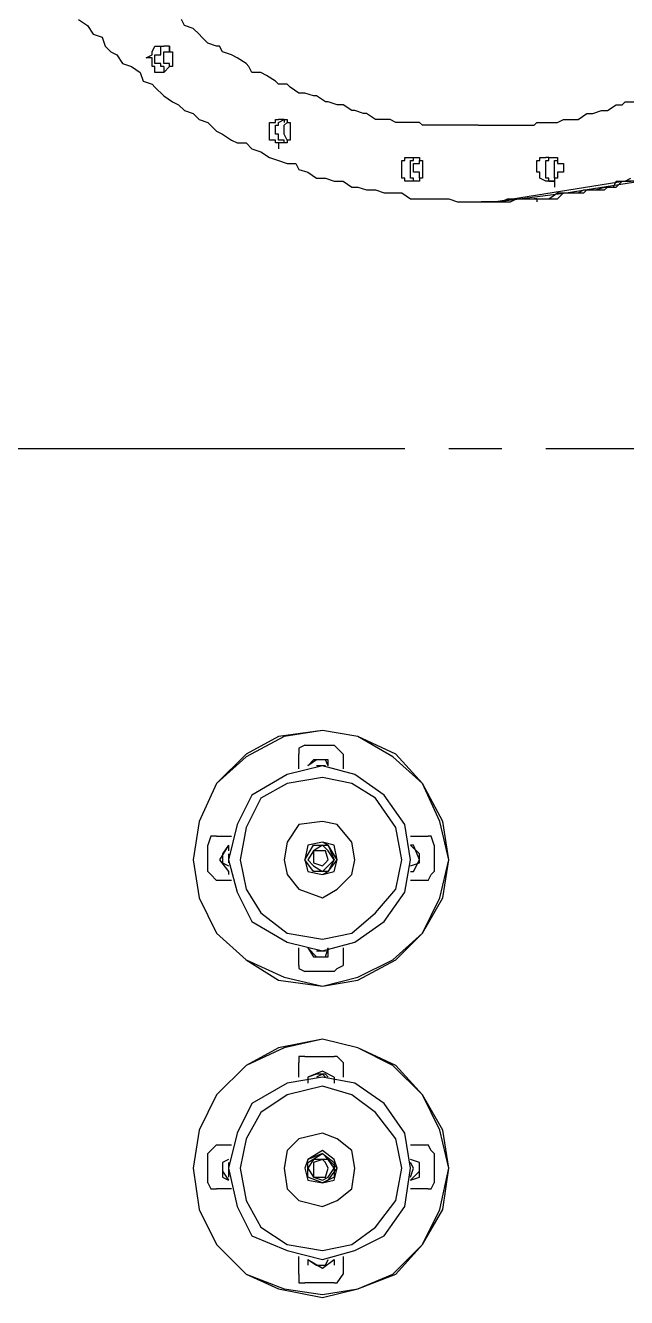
# Model space of a CAD drawing. Header units: millimetres. Extents: x 37084 to 180780, y -153145 to -16322.
# Drawn here: x 70665 to 71090, y -116348 to -115447 of the extents above; entities that cross this region are included whole.
import ezdxf

# ---------------------------------------------------------------- set-up
doc = ezdxf.new("R2010")
doc.units = ezdxf.units.MM
doc.header["$MEASUREMENT"] = 0
doc.linetypes.add('CONTINU', pattern=[0])
doc.layers.add('00', color=5, linetype='Continuous', lineweight=9)

# ---------------------------------------------------------------- blocks, each defined once
blk = doc.blocks.new('MBA')
at = {"color": 0, "linetype": 'ByBlock', "lineweight": 25}
for points in [[(1953355.03, 286316.4), (1953359.19, 286316.4), (1953363.35, 286316.4), (1953367.52, 286318.48), (1953373.76, 286318.48), (1953380, 286318.48), (1953382.08, 286318.48), (1953388.32, 286318.48), (1953394.56, 286318.48), (1953396.64, 286318.48), (1953402.88, 286322.64), (1953407.04, 286322.64), (1953411.2, 286322.64), (1953417.44, 286322.64), (1953421.6, 286324.72), (1953427.84, 286324.72), (1953429.92, 286324.72), (1953436.16, 286326.8), (1953442.4, 286326.8), (1953444.48, 286330.96), (1953450.72, 286330.96), (1953454.88, 286333.04)], [(1953346.71, 286370.49), (1953352.95, 286370.49), (1953355.03, 286370.49), (1953359.19, 286370.49), (1953363.35, 286370.49), (1953367.52, 286370.49), (1953373.76, 286370.49), (1953375.84, 286370.49), (1953382.08, 286370.49), (1953386.24, 286370.49), (1953388.32, 286372.57), (1953394.56, 286372.57), (1953396.64, 286372.57), (1953402.88, 286372.57), (1953407.04, 286374.65), (1953411.2, 286374.65), (1953415.36, 286374.65), (1953417.44, 286374.65), (1953423.68, 286378.81), (1953427.84, 286378.81), (1953434.08, 286380.89), (1953436.16, 286380.89), (1953438.24, 286380.89), (1953444.48, 286385.05), (1953448.64, 286385.05), (1953450.72, 286387.13), (1953456.96, 286387.13)], [(1953359.19, 286316.4), (1953363.35, 286316.4), (1953369.6, 286316.4), (1953373.76, 286318.48), (1953380, 286318.48), (1953382.08, 286318.48), (1953388.32, 286318.48), (1953390.4, 286318.48), (1953396.64, 286318.48), (1953402.88, 286318.48), (1953407.04, 286322.64), (1953411.2, 286322.64), (1953415.36, 286322.64), (1953421.6, 286322.64), (1953423.68, 286324.72), (1953429.92, 286324.72), (1953436.16, 286324.72), (1953438.24, 286326.8), (1953444.48, 286326.8), (1953448.64, 286330.96), (1953454.88, 286330.96)], [(1953063.81, 286445.37), (1953070.05, 286441.21), (1953074.21, 286434.97), (1953080.45, 286432.89), (1953082.53, 286426.65), (1953086.69, 286422.49), (1953090.85, 286420.41), (1953095.01, 286414.17), (1953101.25, 286412.09), (1953107.5, 286407.93), (1953109.58, 286401.69), (1953115.82, 286399.61), (1953117.9, 286397.53), (1953124.14, 286391.29), (1953130.38, 286387.13), (1953134.54, 286385.05), (1953138.7, 286380.89), (1953144.94, 286378.81), (1953149.1, 286374.65), (1953155.34, 286372.57), (1953161.58, 286366.33), (1953165.74, 286364.25), (1953171.98, 286360.09), (1953176.14, 286358.01), (1953182.38, 286358.01), (1953186.54, 286353.85), (1953192.78, 286351.77), (1953199.02, 286347.61), (1953205.26, 286345.53), (1953211.5, 286343.45), (1953217.74, 286343.45), (1953219.82, 286339.29), (1953226.06, 286337.21), (1953232.3, 286333.04), (1953238.55, 286333.04), (1953244.79, 286330.96), (1953251.03, 286330.96), (1953257.27, 286326.8), (1953261.43, 286326.8), (1953267.67, 286324.72), (1953273.91, 286324.72), (1953280.15, 286322.64), (1953286.39, 286322.64), (1953292.63, 286322.64), (1953298.87, 286318.48), (1953305.11, 286318.48), (1953311.35, 286318.48), (1953315.51, 286318.48), (1953325.91, 286318.48), (1953332.15, 286316.4), (1953336.31, 286316.4), (1953342.55, 286316.4), (1953348.79, 286316.4)], [(1953346.71, 286370.49), (1953340.47, 286370.49), (1953336.31, 286370.49), (1953332.15, 286370.49), (1953327.99, 286370.49), (1953321.75, 286370.49), (1953315.51, 286370.49), (1953313.43, 286370.49), (1953307.19, 286370.49), (1953305.11, 286372.57), (1953298.87, 286372.57), (1953292.63, 286372.57), (1953288.47, 286372.57), (1953284.31, 286374.65), (1953280.15, 286374.65), (1953273.91, 286374.65), (1953267.67, 286378.81), (1953265.59, 286378.81), (1953259.35, 286380.89), (1953257.27, 286380.89), (1953251.03, 286385.05), (1953246.87, 286385.05), (1953240.63, 286387.13), (1953238.55, 286387.13), (1953232.3, 286391.29), (1953230.22, 286391.29), (1953223.98, 286393.37), (1953219.82, 286393.37), (1953213.58, 286397.53), (1953211.5, 286399.61), (1953205.26, 286399.61), (1953203.18, 286401.69), (1953196.94, 286405.85), (1953192.78, 286407.93), (1953186.54, 286407.93), (1953184.46, 286412.09), (1953182.38, 286414.17), (1953176.14, 286418.33), (1953171.98, 286420.41), (1953165.74, 286422.49), (1953163.66, 286426.65), (1953161.58, 286426.65), (1953155.34, 286428.73), (1953151.18, 286432.89), (1953149.1, 286434.97), (1953144.94, 286439.13), (1953138.7, 286441.21), (1953136.62, 286445.37)], [(1953117.9, 286412.09), (1953115.82, 286412.09), (1953115.82, 286414.17), (1953115.82, 286418.33), (1953111.66, 286418.33), (1953115.82, 286420.41), (1953115.82, 286422.49), (1953117.9, 286426.65), (1953122.06, 286426.65)], [(1953124.14, 286412.09), (1953122.06, 286412.09), (1953122.06, 286414.17), (1953117.9, 286414.17), (1953117.9, 286418.33), (1953117.9, 286420.41), (1953122.06, 286420.41), (1953122.06, 286422.49), (1953122.06, 286426.65), (1953124.14, 286426.65)], [(1953122.06, 286426.65), (1953124.14, 286426.65)], [(1953128.3, 286426.65), (1953128.3, 286422.49), (1953130.38, 286422.49), (1953130.38, 286420.41), (1953130.38, 286418.33), (1953130.38, 286414.17), (1953130.38, 286412.09), (1953128.3, 286412.09), (1953124.14, 286407.93), (1953122.06, 286407.93)], [(1953128.3, 286426.65), (1953124.14, 286426.65)], [(1953128.3, 286412.09), (1953128.3, 286414.17), (1953124.14, 286414.17), (1953124.14, 286418.33), (1953124.14, 286420.41), (1953124.14, 286422.49), (1953128.3, 286422.49), (1953128.3, 286426.65)], [(1953122.06, 286407.93), (1953117.9, 286407.93), (1953117.9, 286412.09)], [(1953124.14, 286412.09), (1953124.14, 286407.93)], [(1953205.26, 286358.01), (1953203.18, 286358.01), (1953203.18, 286360.09), (1953199.02, 286360.09), (1953199.02, 286364.25), (1953199.02, 286366.33), (1953199.02, 286370.49), (1953199.02, 286372.57), (1953203.18, 286372.57), (1953203.18, 286374.65), (1953205.26, 286374.65)], [(1953209.42, 286358.01), (1953209.42, 286360.09), (1953205.26, 286360.09), (1953205.26, 286364.25), (1953203.18, 286364.25), (1953203.18, 286366.33), (1953203.18, 286370.49), (1953205.26, 286370.49), (1953205.26, 286372.57), (1953209.42, 286374.65)], [(1953209.42, 286374.65), (1953205.26, 286374.65)], [(1953209.42, 286374.65), (1953211.5, 286374.65), (1953211.5, 286372.57), (1953213.58, 286372.57), (1953213.58, 286370.49), (1953213.58, 286366.33), (1953213.58, 286364.25), (1953213.58, 286360.09), (1953211.5, 286360.09), (1953211.5, 286358.01), (1953209.42, 286358.01), (1953205.26, 286358.01)], [(1953209.42, 286374.65), (1953209.42, 286372.57)], [(1953211.5, 286360.09), (1953209.42, 286364.25), (1953209.42, 286366.33), (1953209.42, 286370.49), (1953211.5, 286372.57)], [(1953205.26, 286358.01), (1953205.26, 286353.85)], [(1953300.95, 286330.96), (1953298.87, 286330.96), (1953294.71, 286330.96), (1953294.71, 286333.04), (1953292.63, 286333.04), (1953292.63, 286337.21), (1953292.63, 286339.29), (1953292.63, 286343.45), (1953292.63, 286345.53), (1953294.71, 286345.53), (1953294.71, 286347.61), (1953298.87, 286347.61), (1953300.95, 286347.61)], [(1953300.95, 286330.96), (1953300.95, 286333.04), (1953298.87, 286333.04), (1953298.87, 286337.21), (1953298.87, 286339.29), (1953298.87, 286343.45), (1953298.87, 286345.53), (1953300.95, 286345.53), (1953300.95, 286347.61)], [(1953300.95, 286347.61), (1953305.11, 286347.61), (1953305.11, 286345.53), (1953307.19, 286345.53), (1953307.19, 286343.45), (1953307.19, 286339.29), (1953307.19, 286337.21), (1953307.19, 286333.04), (1953305.11, 286333.04), (1953305.11, 286330.96), (1953300.95, 286330.96)], [(1953305.11, 286333.04), (1953305.11, 286337.21), (1953300.95, 286337.21), (1953300.95, 286339.29), (1953300.95, 286343.45), (1953305.11, 286343.45), (1953305.11, 286345.53)], [(1953396.64, 286330.96), (1953394.56, 286330.96), (1953390.4, 286333.04), (1953390.4, 286337.21), (1953388.32, 286337.21), (1953388.32, 286339.29), (1953388.32, 286343.45), (1953388.32, 286345.53), (1953390.4, 286345.53), (1953390.4, 286347.61), (1953394.56, 286347.61)], [(1953396.64, 286347.61), (1953394.56, 286347.61)], [(1953400.8, 286330.96), (1953396.64, 286330.96), (1953396.64, 286333.04), (1953394.56, 286333.04), (1953394.56, 286337.21), (1953394.56, 286339.29), (1953394.56, 286343.45), (1953394.56, 286345.53), (1953396.64, 286345.53), (1953396.64, 286347.61), (1953400.8, 286347.61)], [(1953396.64, 286347.61), (1953400.8, 286347.61), (1953402.88, 286347.61), (1953402.88, 286345.53), (1953402.88, 286343.45), (1953407.04, 286343.45), (1953407.04, 286339.29), (1953407.04, 286337.21), (1953402.88, 286337.21), (1953402.88, 286333.04), (1953400.8, 286333.04), (1953400.8, 286330.96)], [(1953402.88, 286333.04), (1953400.8, 286333.04), (1953400.8, 286337.21), (1953400.8, 286339.29), (1953400.8, 286343.45), (1953400.8, 286345.53), (1953402.88, 286345.53)], [(1953461.12, 286330.96), (1953454.88, 286330.96), (1953450.72, 286330.96), (1953359.19, 286316.4), (1953409.12, 286322.64), (1953461.12, 286330.96)], [(1953396.64, 286330.96), (1953400.8, 286330.96)], [(1953400.8, 286330.96), (1953400.8, 286326.8)], [(1953388.32, 286318.48), (1953386.24, 286318.48)], [(1953388.32, 286318.48), (1953388.32, 286316.4)], [(1953359.19, 286316.4), (1953348.79, 286316.4)], [(1953348.79, 286316.4), (1953355.03, 286316.4), (1953359.19, 286316.4)], [(1953355.03, 286316.4), (1953359.19, 286316.4)], [(1952897.4, 286141.67), (1953294.71, 286141.67)], [(1953325.91, 286141.67), (1953363.35, 286141.67)], [(1953394.56, 286141.67), (1953796.03, 286141.67)], [(1953144.94, 285850.45), (1953149.1, 285823.41), (1953161.58, 285798.44), (1953182.38, 285779.72), (1953205.26, 285765.16), (1953236.47, 285761), (1953261.43, 285765.16), (1953288.47, 285779.72), (1953307.19, 285798.44), (1953321.75, 285823.41), (1953325.91, 285850.45), (1953321.75, 285877.49), (1953307.19, 285904.53), (1953288.47, 285925.33), (1953261.43, 285937.81), (1953236.47, 285941.97), (1953205.26, 285937.81), (1953182.38, 285925.33), (1953161.58, 285904.53), (1953149.1, 285877.49), (1953144.94, 285850.45)], [(1953144.94, 285850.45), (1953149.1, 285823.41), (1953161.58, 285798.44), (1953182.38, 285779.72), (1953209.42, 285767.24), (1953236.47, 285761), (1953261.43, 285767.24), (1953286.39, 285779.72), (1953307.19, 285798.44), (1953319.67, 285823.41), (1953325.91, 285850.45), (1953319.67, 285877.49), (1953307.19, 285904.53), (1953286.39, 285923.25), (1953261.43, 285937.81), (1953236.47, 285941.97), (1953209.42, 285937.81), (1953182.38, 285923.25), (1953161.58, 285904.53), (1953149.1, 285877.49), (1953144.94, 285850.45)], [(1953223.98, 285931.57), (1953219.82, 285929.49), (1953219.82, 285925.33)], [(1953223.98, 285931.57), (1953244.79, 285931.57)], [(1953251.03, 285925.33), (1953246.87, 285929.49), (1953244.79, 285931.57)], [(1953219.82, 285914.93), (1953219.82, 285925.33)], [(1953230.22, 285921.17), (1953226.06, 285917.01)], [(1953240.63, 285917.01), (1953238.55, 285921.17), (1953232.3, 285921.17), (1953226.06, 285917.01)], [(1953240.63, 285921.17), (1953230.22, 285921.17)], [(1953240.63, 285917.01), (1953240.63, 285921.17)], [(1953251.03, 285925.33), (1953251.03, 285914.93)], [(1953169.9, 285850.45), (1953176.14, 285827.57), (1953186.54, 285806.76), (1953211.5, 285792.2), (1953236.47, 285785.96), (1953259.35, 285792.2), (1953280.15, 285806.76), (1953294.71, 285827.57), (1953298.87, 285850.45), (1953294.71, 285875.41), (1953280.15, 285896.21), (1953259.35, 285910.77), (1953236.47, 285917.01), (1953211.5, 285910.77), (1953186.54, 285896.21), (1953176.14, 285875.41), (1953169.9, 285850.45)], [(1953238.55, 285917.01), (1953236.47, 285917.01), (1953232.3, 285917.01)], [(1953178.22, 285850.45), (1953182.38, 285829.65), (1953192.78, 285813.01), (1953211.5, 285798.44), (1953236.47, 285794.28), (1953257.27, 285798.44), (1953273.91, 285813.01), (1953288.47, 285829.65), (1953292.63, 285850.45), (1953288.47, 285873.33), (1953273.91, 285894.13), (1953257.27, 285904.53), (1953236.47, 285908.69), (1953211.5, 285904.53), (1953192.78, 285894.13), (1953182.38, 285873.33), (1953178.22, 285850.45)], [(1953209.42, 285850.45), (1953211.5, 285840.05), (1953219.82, 285829.65), (1953236.47, 285823.41), (1953246.87, 285829.65), (1953257.27, 285840.05), (1953259.35, 285850.45), (1953257.27, 285862.93), (1953246.87, 285875.41), (1953236.47, 285877.49), (1953219.82, 285875.41), (1953211.5, 285862.93), (1953209.42, 285850.45)], [(1953161.58, 285867.09), (1953157.42, 285867.09), (1953155.34, 285860.85)], [(1953161.58, 285867.09), (1953171.98, 285867.09)], [(1953298.87, 285867.09), (1953311.35, 285867.09)], [(1953315.51, 285860.85), (1953313.43, 285867.09), (1953311.35, 285867.09)], [(1953155.34, 285842.13), (1953155.34, 285860.85)], [(1953169.9, 285860.85), (1953163.66, 285850.45)], [(1953169.9, 285860.85), (1953165.74, 285854.61), (1953165.74, 285848.37), (1953169.9, 285846.29)], [(1953169.9, 285860.85), (1953169.9, 285856.69)], [(1953223.98, 285850.45), (1953226.06, 285842.13), (1953236.47, 285840.05), (1953244.79, 285842.13), (1953246.87, 285850.45), (1953244.79, 285860.85), (1953236.47, 285862.93), (1953226.06, 285860.85), (1953223.98, 285850.45), (1953226.06, 285842.13), (1953236.47, 285840.05), (1953240.63, 285842.13), (1953246.87, 285850.45), (1953240.63, 285860.85), (1953236.47, 285862.93), (1953226.06, 285860.85), (1953223.98, 285850.45)], [(1953223.98, 285850.45), (1953230.22, 285860.85)], [(1953226.06, 285850.45), (1953230.22, 285846.29), (1953236.47, 285842.13), (1953240.63, 285846.29), (1953244.79, 285850.45), (1953240.63, 285856.69), (1953236.47, 285860.85), (1953230.22, 285856.69), (1953226.06, 285850.45)], [(1953230.22, 285860.85), (1953240.63, 285860.85)], [(1953240.63, 285860.85), (1953244.79, 285850.45)], [(1953300.95, 285860.85), (1953298.87, 285860.85)], [(1953298.87, 285846.29), (1953305.11, 285848.37), (1953305.11, 285854.61), (1953298.87, 285860.85)], [(1953305.11, 285850.45), (1953300.95, 285860.85)], [(1953315.51, 285860.85), (1953315.51, 285842.13)], [(1953163.66, 285850.45), (1953169.9, 285842.13)], [(1953169.9, 285854.61), (1953169.9, 285850.45), (1953169.9, 285848.37)], [(1953230.22, 285842.13), (1953223.98, 285850.45)], [(1953230.22, 285850.45), (1953230.22, 285848.37), (1953236.47, 285846.29), (1953238.55, 285848.37), (1953240.63, 285850.45), (1953238.55, 285856.69), (1953236.47, 285856.69), (1953230.22, 285856.69), (1953230.22, 285850.45)], [(1953244.79, 285850.45), (1953240.63, 285842.13)], [(1953300.95, 285842.13), (1953305.11, 285850.45)], [(1953155.34, 285842.13), (1953157.42, 285840.05), (1953161.58, 285835.89)], [(1953169.9, 285842.13), (1953169.9, 285840.05)], [(1953240.63, 285842.13), (1953230.22, 285842.13)], [(1953298.87, 285842.13), (1953300.95, 285842.13)], [(1953311.35, 285835.89), (1953313.43, 285840.05), (1953315.51, 285842.13)], [(1953171.98, 285835.89), (1953161.58, 285835.89)], [(1953311.35, 285835.89), (1953298.87, 285835.89)], [(1953219.82, 285775.56), (1953219.82, 285788.04)], [(1953226.06, 285788.04), (1953230.22, 285781.8)], [(1953226.06, 285788.04), (1953232.3, 285781.8), (1953238.55, 285781.8), (1953240.63, 285788.04)], [(1953232.3, 285785.96), (1953236.47, 285785.96), (1953238.55, 285785.96)], [(1953240.63, 285781.8), (1953240.63, 285788.04)], [(1953251.03, 285788.04), (1953251.03, 285775.56)], [(1953230.22, 285781.8), (1953240.63, 285781.8)], [(1953219.82, 285775.56), (1953219.82, 285773.48), (1953223.98, 285771.4)], [(1953244.79, 285771.4), (1953223.98, 285771.4)], [(1953244.79, 285771.4), (1953246.87, 285773.48), (1953251.03, 285775.56)], [(1953144.94, 285632.03), (1953149.1, 285602.91), (1953161.58, 285577.95), (1953182.38, 285557.15), (1953205.26, 285546.74), (1953236.47, 285540.5), (1953261.43, 285546.74), (1953288.47, 285557.15), (1953307.19, 285577.95), (1953321.75, 285602.91), (1953325.91, 285632.03), (1953321.75, 285659.07), (1953307.19, 285684.04), (1953288.47, 285704.84), (1953261.43, 285717.32), (1953236.47, 285723.56), (1953205.26, 285717.32), (1953182.38, 285704.84), (1953161.58, 285684.04), (1953149.1, 285659.07), (1953144.94, 285632.03)], [(1953144.94, 285632.03), (1953149.1, 285602.91), (1953161.58, 285577.95), (1953182.38, 285557.15), (1953209.42, 285546.74), (1953236.47, 285542.58), (1953261.43, 285546.74), (1953286.39, 285557.15), (1953307.19, 285577.95), (1953319.67, 285602.91), (1953325.91, 285632.03), (1953319.67, 285659.07), (1953307.19, 285684.04), (1953286.39, 285704.84), (1953261.43, 285717.32), (1953236.47, 285723.56), (1953209.42, 285717.32), (1953182.38, 285704.84), (1953161.58, 285684.04), (1953149.1, 285659.07), (1953144.94, 285632.03)], [(1953223.98, 285711.08), (1953219.82, 285711.08), (1953219.82, 285706.92)], [(1953219.82, 285696.52), (1953219.82, 285706.92)], [(1953223.98, 285711.08), (1953244.79, 285711.08)], [(1953251.03, 285706.92), (1953246.87, 285711.08), (1953244.79, 285711.08)], [(1953251.03, 285706.92), (1953251.03, 285696.52)], [(1953169.9, 285632.03), (1953176.14, 285604.99), (1953186.54, 285584.19), (1953211.5, 285573.79), (1953236.47, 285567.55), (1953259.35, 285573.79), (1953280.15, 285584.19), (1953294.71, 285604.99), (1953298.87, 285632.03), (1953294.71, 285656.99), (1953280.15, 285677.79), (1953259.35, 285692.36), (1953236.47, 285696.52), (1953211.5, 285692.36), (1953186.54, 285677.79), (1953176.14, 285656.99), (1953169.9, 285632.03)], [(1953236.47, 285700.68), (1953226.06, 285696.52)], [(1953240.63, 285696.52), (1953238.55, 285698.6), (1953232.3, 285698.6), (1953226.06, 285696.52)], [(1953226.06, 285696.52), (1953226.06, 285692.36)], [(1953238.55, 285696.52), (1953236.47, 285698.6), (1953232.3, 285696.52)], [(1953244.79, 285696.52), (1953236.47, 285700.68)], [(1953244.79, 285696.52), (1953244.79, 285692.36)], [(1953178.22, 285632.03), (1953182.38, 285609.15), (1953192.78, 285590.43), (1953211.5, 285577.95), (1953236.47, 285573.79), (1953257.27, 285577.95), (1953273.91, 285590.43), (1953288.47, 285609.15), (1953292.63, 285632.03), (1953288.47, 285652.83), (1953273.91, 285671.55), (1953257.27, 285684.04), (1953236.47, 285690.28), (1953211.5, 285684.04), (1953192.78, 285671.55), (1953182.38, 285652.83), (1953178.22, 285632.03)], [(1953209.42, 285632.03), (1953211.5, 285617.47), (1953219.82, 285609.15), (1953236.47, 285604.99), (1953246.87, 285609.15), (1953257.27, 285617.47), (1953259.35, 285632.03), (1953257.27, 285644.51), (1953246.87, 285652.83), (1953236.47, 285656.99), (1953219.82, 285652.83), (1953211.5, 285644.51), (1953209.42, 285632.03)], [(1953161.58, 285648.67), (1953157.42, 285644.51), (1953155.34, 285642.43)], [(1953155.34, 285621.63), (1953155.34, 285642.43)], [(1953161.58, 285648.67), (1953171.98, 285648.67)], [(1953223.98, 285632.03), (1953226.06, 285623.71), (1953236.47, 285621.63), (1953244.79, 285623.71), (1953246.87, 285632.03), (1953244.79, 285638.27), (1953236.47, 285644.51), (1953226.06, 285638.27), (1953223.98, 285632.03), (1953226.06, 285623.71), (1953236.47, 285621.63), (1953240.63, 285623.71), (1953246.87, 285632.03), (1953240.63, 285638.27), (1953236.47, 285642.43), (1953226.06, 285638.27), (1953223.98, 285632.03)], [(1953226.06, 285636.19), (1953236.47, 285642.43)], [(1953236.47, 285642.43), (1953244.79, 285636.19)], [(1953298.87, 285648.67), (1953311.35, 285648.67)], [(1953315.51, 285642.43), (1953313.43, 285644.51), (1953311.35, 285648.67)], [(1953315.51, 285642.43), (1953315.51, 285621.63)], [(1953169.9, 285638.27), (1953165.74, 285636.19)], [(1953169.9, 285638.27), (1953165.74, 285636.19), (1953165.74, 285629.95), (1953169.9, 285623.71)], [(1953165.74, 285636.19), (1953165.74, 285625.79)], [(1953169.9, 285636.19), (1953169.9, 285632.03), (1953169.9, 285625.79)], [(1953226.06, 285632.03), (1953230.22, 285625.79), (1953236.47, 285623.71), (1953240.63, 285625.79), (1953244.79, 285632.03), (1953240.63, 285638.27), (1953236.47, 285638.27), (1953230.22, 285638.27), (1953226.06, 285632.03)], [(1953226.06, 285625.79), (1953226.06, 285636.19)], [(1953230.22, 285632.03), (1953230.22, 285625.79), (1953236.47, 285625.79), (1953238.55, 285625.79), (1953240.63, 285632.03), (1953238.55, 285636.19), (1953236.47, 285638.27), (1953230.22, 285636.19), (1953230.22, 285632.03)], [(1953244.79, 285636.19), (1953244.79, 285625.79)], [(1953305.11, 285636.19), (1953298.87, 285638.27)], [(1953298.87, 285623.71), (1953305.11, 285629.95), (1953305.11, 285636.19), (1953298.87, 285638.27)], [(1953298.87, 285625.79), (1953300.95, 285632.03), (1953298.87, 285636.19)], [(1953305.11, 285625.79), (1953305.11, 285636.19)], [(1953165.74, 285625.79), (1953169.9, 285623.71)], [(1953236.47, 285621.63), (1953226.06, 285625.79)], [(1953244.79, 285625.79), (1953236.47, 285621.63)], [(1953298.87, 285623.71), (1953305.11, 285625.79)], [(1953155.34, 285621.63), (1953157.42, 285617.47), (1953161.58, 285617.47)], [(1953171.98, 285617.47), (1953161.58, 285617.47)], [(1953311.35, 285617.47), (1953298.87, 285617.47)], [(1953311.35, 285617.47), (1953313.43, 285617.47), (1953315.51, 285621.63)], [(1953219.82, 285557.15), (1953219.82, 285569.63)], [(1953226.06, 285567.55), (1953236.47, 285561.31)], [(1953226.06, 285567.55), (1953226.06, 285563.39)], [(1953226.06, 285567.55), (1953232.3, 285563.39), (1953238.55, 285563.39), (1953240.63, 285567.55)], [(1953236.47, 285561.31), (1953244.79, 285567.55)], [(1953244.79, 285567.55), (1953244.79, 285563.39)], [(1953251.03, 285569.63), (1953251.03, 285557.15)], [(1953219.82, 285557.15), (1953219.82, 285550.91), (1953223.98, 285550.91)], [(1953244.79, 285550.91), (1953246.87, 285550.91), (1953251.03, 285557.15)], [(1953244.79, 285550.91), (1953223.98, 285550.91)]]:
    blk.add_lwpolyline(points, dxfattribs=at)

msp = doc.modelspace()

# ---------------------------------------------------------------- block references
at = {"layer": '00', "linetype": 'CONTINU', "lineweight": 20}
msp.add_blockref('MBA', (-1882361.32, -401888.42, 0), dxfattribs=at)

doc.saveas('drawing.dxf')
